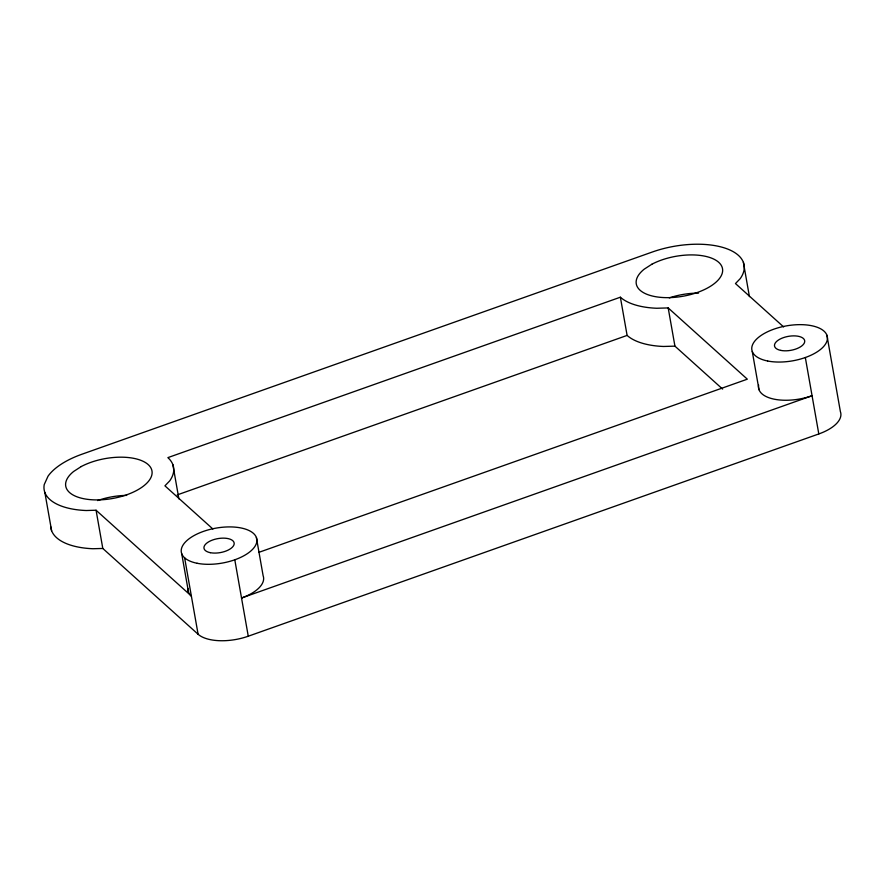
<?xml version="1.0" encoding="UTF-8"?>
<svg xmlns="http://www.w3.org/2000/svg" width="885" height="885" viewBox="0 0 885 885"><rect width="100%" height="100%" fill="white"/><g stroke="black" fill="none" stroke-linecap="round" stroke-linejoin="round"><path stroke-width="1.33" d="M258.807 552.373L747.327 379.178L668.186 307.925L656.736 308.257A65.678 30.433 -10 0 1 620.374 297.205L167.873 457.622A65.678 30.433 -10 0 1 169.677 480.931L164.931 485.832L212.865 528.987M177.21 494.914L627.111 335.415A65.678 30.433 -10 0 0 663.473 346.466L674.934 346.146L722.614 389.079M783.623 326.919L735.468 283.565L740.203 278.664A65.678 30.433 -10 0 0 723.598 247.656A65.678 30.433 -10 0 0 652.411 251.982L81.874 454.248A65.678 30.433 -10 0 0 48.044 476.163L44.25 484.526A65.678 30.433 -10 0 0 86.199 510.523L96.067 510.236L102.804 548.457L198.096 634.246A38.309 17.755 -10 0 0 248.265 636.215L818.802 433.949A38.309 17.755 -10 0 0 840.396 411.658L826.922 335.227M102.804 548.457L92.936 548.733A65.678 30.433 -10 0 1 50.744 526.796M96.067 510.236L191.359 596.036A38.309 17.755 -10 0 1 187.952 588.503M805.328 357.518L818.802 433.949M743.389 262.358L749.429 296.619M752.261 351.467L758.998 389.688M668.186 307.925L674.934 346.146M620.374 297.205L627.111 335.415M256.385 537.494L263.122 575.704A38.309 17.755 -10 0 1 241.528 598.006L812.065 395.728A38.309 17.755 -10 0 1 758.633 385.041M234.791 559.785L248.265 636.215M172.852 464.625L178.892 498.886M184.622 557.816L198.096 634.246M181.724 553.733L188.461 591.954M44.858 492.469L51.596 530.69M97.604 500.567A43.785 20.289 -10 0 1 126.655 495.39M669.281 297.902A43.785 20.289 -10 0 1 698.564 293.123M81.298 466.517L73.599 471.495A43.785 20.289 -10 0 0 101.023 499.815A43.785 20.289 -10 0 0 150.727 467.623A43.785 20.289 -10 0 0 81.298 466.517M651.836 264.25L644.136 269.228A43.785 20.289 -10 0 0 671.56 297.548A43.785 20.289 -10 0 0 721.264 265.356A43.785 20.289 -10 0 0 651.836 264.25M767.638 361.003A38.309 17.755 -10 0 0 827.276 339.862A38.309 17.755 -10 0 0 773.844 329.176A38.309 17.755 -10 0 0 767.638 361.003M780.813 350.405A15.322 7.102 -10 0 0 804.664 341.953A15.322 7.102 -10 0 0 783.291 337.683A15.322 7.102 -10 0 0 780.813 350.405M197.101 563.269A38.309 17.755 -10 0 0 256.738 542.129A38.309 17.755 -10 0 0 203.307 531.442A38.309 17.755 -10 0 0 197.101 563.269M210.276 552.671A15.322 7.102 -10 0 0 234.127 544.22A15.322 7.102 -10 0 0 212.754 539.95A15.322 7.102 -10 0 0 210.276 552.671"/></g></svg>
